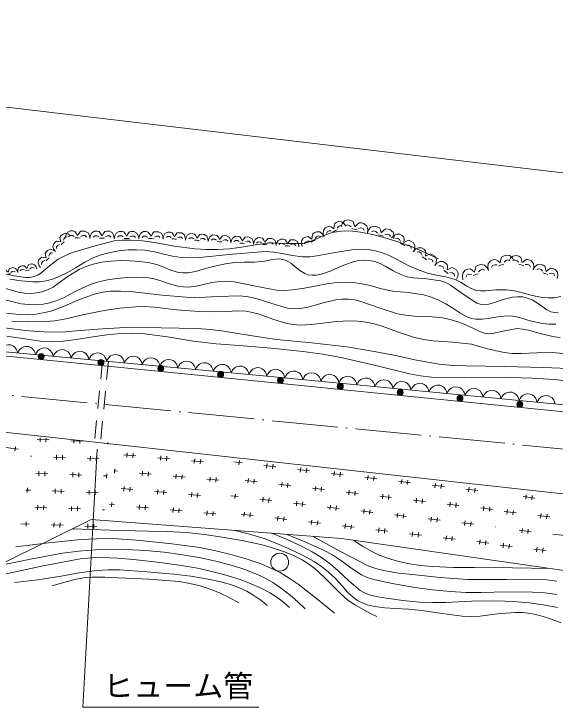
# Model space of a CAD drawing. Units: millimetres, scale not verified. Extents: x 68230 to 708230, y -1956 to 358044.
# Drawn here: x 430900 to 476072, y 245204 to 303053 of the extents above; entities that cross this region are included whole.
import ezdxf
from ezdxf.enums import TextEntityAlignment as Align

# ---------------------------------------------------------------- set-up
doc = ezdxf.new("R2010")
doc.units = ezdxf.units.MM
doc.header["$LTSCALE"] = 1000
doc.linetypes.add('USER1', pattern=[7.000001, 5.508197, -0.688525, 0.114754, -0.688525])
doc.linetypes.add('USER2', pattern=[2.5, 1.5, -1])
for name, color, linetype, lineweight in [('S-BGD', 1, 'Continuous', 13), ('S-BGD-HTXT', 6, 'Continuous', 13), ('S-BMK', 3, 'USER1', 13)]:
    doc.layers.add(name, color=color, linetype=linetype, lineweight=lineweight)
doc.styles.add('ＭＳ ゴシック', font='')
doc.styles.get('ＭＳ ゴシック').set_extended_font_data('MS Gothic')

# ---------------------------------------------------------------- blocks, each defined once
blk = doc.blocks.new('BUHIN26')
at = {"layer": 'S-BGD'}
for radius in [249, 220, 191, 161, 132, 97.5, 67.5, 38.8, 7.5]:
    blk.add_circle((25, 248), radius, dxfattribs=at)
blk = doc.blocks.new('BUHIN27')
at = {"layer": 'S-BGD'}
for radius in [249, 220, 191, 161, 132, 97.5, 67.5, 38.8, 7.5]:
    blk.add_circle((25, 248), radius, dxfattribs=at)
blk = doc.blocks.new('BUHIN52')
at = {"layer": 'S-BGD'}
blk.add_lwpolyline([(742, -68), (702, 107), (627, 260), (497, 437), (342, 541), (172, 613), (-58, 634), (-237, 595), (-409, 520), (-568, 371), (-667, 234), (-742, 68)], dxfattribs=at)
blk = doc.blocks.new('BUHIN53')
at = {"layer": 'S-BGD'}
blk.add_lwpolyline([(752, -73), (713, 105), (637, 261), (506, 441), (349, 547), (178, 620), (-55, 643), (-237, 604), (-412, 530), (-574, 378), (-675, 240), (-752, 73)], dxfattribs=at)
blk = doc.blocks.new('BUHIN169')
at = {"layer": 'S-BGD'}
for points in [[(-790, -155), (-797, 29), (-739, 233), (-579, 379), (-409, 412), (-269, 411), (-160, 313), (-35, 178), (29, 354), (96, 494), (219, 535), (377, 566), (599, 503), (728, 327), (790, 155)], [(-236, 77), (-367, 113), (-513, 84), (-595, -18)], [(158, 51), (50, 38), (-33, 22), (-163, -7)], [(555, 203), (450, 277), (308, 249), (193, 165)]]:
    blk.add_lwpolyline(points, dxfattribs=at)
blk = doc.blocks.new('BUHIN170')
at = {"layer": 'S-BGD'}
for points in [[(-618, -670), (-747, -507), (-830, -282), (-782, -41), (-649, 103), (-521, 195), (-355, 179), (-151, 139), (-210, 343), (-243, 516), (-158, 635), (-34, 769), (211, 860), (446, 785), (618, 670)], [(110, 153), (20, 69), (-45, -2), (-144, -115)], [(371, 557), (226, 554), (115, 434), (66, 280)], [(-267, -88), (-410, -142), (-525, -266), (-532, -415)]]:
    blk.add_lwpolyline(points, dxfattribs=at)
blk = doc.blocks.new('BUHIN171')
at = {"layer": 'S-BGD'}
for points in [[(-1022, 9), (-984, 238), (-859, 477), (-623, 618), (-404, 616), (-230, 579), (-119, 430), (2, 230), (126, 433), (245, 591), (409, 610), (613, 608), (873, 473), (988, 222), (1022, -9)], [(-275, 156), (-427, 234), (-616, 235), (-745, 129)], [(210, 24), (72, 35), (-35, 36), (-204, 32)], [(742, 111), (630, 230), (446, 231), (282, 156)]]:
    blk.add_lwpolyline(points, dxfattribs=at)
blk = doc.blocks.new('BUHIN172')
at = {"layer": 'S-BGD'}
for points in [[(-944, 57), (-899, 268), (-772, 483), (-547, 602), (-343, 590), (-185, 547), (-89, 404), (13, 213), (138, 395), (255, 534), (407, 544), (596, 533), (830, 395), (924, 157), (944, -57)], [(-246, 157), (-384, 237), (-559, 247), (-683, 155)], [(195, 12), (68, 29), (-31, 35), (-187, 40)], [(691, 67), (594, 182), (424, 192), (269, 131)]]:
    blk.add_lwpolyline(points, dxfattribs=at)
blk = doc.blocks.new('BUHIN173')
at = {"layer": 'S-BGD'}
for points in [[(-910, -429), (-975, -210), (-967, 56), (-817, 282), (-622, 374), (-452, 415), (-290, 331), (-97, 205), (-73, 438), (-35, 629), (102, 716), (284, 802), (572, 793), (782, 619), (910, 429)], [(-310, 21), (-479, 24), (-647, -55), (-716, -204)], [(176, 111), (49, 62), (-47, 17), (-195, -59)], [(610, 416), (461, 473), (297, 396), (184, 259)]]:
    blk.add_lwpolyline(points, dxfattribs=at)
blk = doc.blocks.new('BUHIN174')
at = {"layer": 'S-BGD'}
for points in [[(-1099, 258), (-1003, 496), (-810, 723), (-521, 818), (-285, 762), (-107, 680), (-24, 493), (58, 247), (241, 436), (408, 577), (589, 558), (808, 506), (1055, 298), (1119, -1), (1099, -258)], [(-258, 234), (-404, 355), (-607, 403), (-771, 320)], [(232, -25), (86, 20), (-29, 47), (-212, 84)], [(826, -60), (735, 94), (537, 141), (342, 100)]]:
    blk.add_lwpolyline(points, dxfattribs=at)
blk = doc.blocks.new('BUHIN175')
at = {"layer": 'S-BGD'}
for points in [[(-904, 572), (-744, 756), (-501, 900), (-213, 895), (-18, 772), (115, 643), (132, 449), (129, 203), (352, 316), (545, 390), (701, 317), (882, 202), (1038, -61), (1002, -349), (904, -572)], [(-158, 290), (-251, 444), (-418, 550), (-592, 526)], [(200, -95), (83, -8), (-12, 52), (-164, 142)], [(722, -311), (688, -144), (525, -41), (337, -17)]]:
    blk.add_lwpolyline(points, dxfattribs=at)
blk = doc.blocks.new('BUHIN176')
at = {"layer": 'S-BGD'}
for points in [[(-1065, -395), (-1116, -142), (-1081, 156), (-892, 396), (-663, 481), (-468, 511), (-294, 400), (-89, 240), (-40, 500), (21, 710), (184, 795), (397, 874), (719, 836), (939, 621), (1065, 395)], [(-347, 53), (-536, 74), (-733, 1), (-825, -161)], [(208, 108), (61, 65), (-51, 23), (-225, -47)], [(726, 409), (564, 488), (372, 417), (232, 274)]]:
    blk.add_lwpolyline(points, dxfattribs=at)
blk = doc.blocks.new('BUHIN177')
at = {"layer": 'S-BGD'}
for points in [[(-1007, 366), (-890, 580), (-683, 773), (-400, 830), (-183, 751), (-25, 653), (33, 467), (82, 227), (277, 384), (449, 498), (618, 460), (819, 386), (1029, 162), (1055, -127), (1007, -366)], [(-217, 250), (-341, 381), (-527, 448), (-691, 388)], [(216, -50), (83, 10), (-22, 48), (-191, 103)], [(773, -150), (704, 6), (523, 72), (334, 55)]]:
    blk.add_lwpolyline(points, dxfattribs=at)
blk = doc.blocks.new('BUHIN269')
at = {"layer": 'S-BGD'}
blk.add_circle((0, 0), 746, dxfattribs=at)

msp = doc.modelspace()

# ---------------------------------------------------------------- linework, layer by layer
at = {"layer": 'S-BGD'}
for p, q in [((416375, 276111), (452004, 272828)), ((452004, 272828), (479080, 270197)), ((437684, 267321), (423048, 268918)), ((433839, 267496), (432840, 267531)), ((433083, 267333), (433095, 267681)), ((433594, 267646), (433582, 267315)), ((436666, 267397), (435666, 267432)), ((435909, 267233), (435918, 267486)), ((436417, 267451), (436409, 267216)), ((476723, 263003), (437684, 267321)), ((438736, 267134), (438742, 267290)), ((431247, 266717), (430257, 266861)), ((431026, 266936), (430972, 266565)), ((432376, 266133), (432300, 266135)), ((434446, 265870), (434459, 266244)), ((434959, 266227), (434946, 265852)), ((437273, 265770), (437286, 266145)), ((437786, 266127), (437773, 265752)), ((441088, 266177), (440091, 266264)), ((440324, 266053), (440357, 266427)), ((440855, 266383), (440822, 266009)), ((443141, 265805), (443174, 266178)), ((443672, 266135), (443639, 265761)), ((435202, 266033), (434203, 266068)), ((438029, 265934), (437030, 265969)), ((443905, 265928), (442909, 266016)), ((446723, 265680), (445726, 265768)), ((445959, 265557), (445992, 265930)), ((446490, 265886), (446457, 265513)), ((449952, 265581), (449266, 265662)), ((449726, 265794), (449682, 265422)), ((439322, 265098), (439289, 264725)), ((452762, 265252), (451768, 265368)), ((451995, 265151), (452038, 265523)), ((452535, 265465), (452491, 265092)), ((455571, 264922), (454578, 265039)), ((454804, 264821), (454847, 265194)), ((455344, 265135), (455300, 264763)), ((433739, 264670), (432740, 264705)), ((432983, 264506), (432996, 264881)), ((433496, 264863), (433483, 264488)), ((436566, 264570), (435567, 264605)), ((435810, 264407), (435823, 264781)), ((436323, 264764), (436309, 264389)), ((438677, 264496), (438393, 264506)), ((438636, 264307), (438650, 264682)), ((439555, 264892), (439273, 264917)), ((442372, 264644), (441376, 264731)), ((441608, 264520), (441641, 264894)), ((442139, 264850), (442106, 264476)), ((445190, 264396), (444194, 264483)), ((444426, 264272), (444459, 264646)), ((444957, 264602), (444924, 264228)), ((447243, 264024), (447276, 264397)), ((458380, 264593), (457387, 264710)), ((457613, 264492), (457657, 264864)), ((458153, 264806), (458109, 264433)), ((461189, 264264), (460196, 264380)), ((460422, 264162), (460466, 264535)), ((460962, 264477), (460919, 264104)), ((448007, 264147), (447011, 264235)), ((447774, 264354), (447742, 263980)), ((451192, 264012), (450199, 264128)), ((450425, 263911), (450469, 264283)), ((450965, 264225), (450922, 263852)), ((454001, 263683), (453008, 263799)), ((453234, 263581), (453278, 263954)), ((453775, 263895), (453731, 263523)), ((463998, 263934), (463005, 264051)), ((463231, 263833), (463275, 264205)), ((463772, 264147), (463728, 263775)), ((466040, 263504), (466084, 263876)), ((466581, 263818), (466537, 263445)), ((432276, 263306), (431897, 263319)), ((432033, 263500), (432020, 263125)), ((435103, 263206), (434104, 263242)), ((434347, 263043), (434360, 263418)), ((434860, 263400), (434846, 263025)), ((437173, 262943), (437187, 263318)), ((437686, 263301), (437673, 262926)), ((440839, 263359), (439843, 263447)), ((440076, 263236), (440108, 263609)), ((440607, 263565), (440574, 263192)), ((442893, 262987), (442926, 263361)), ((443424, 263317), (443391, 262944)), ((456811, 263353), (455817, 263470)), ((456044, 263252), (456087, 263624)), ((456584, 263566), (456540, 263194)), ((458853, 262922), (458896, 263295)), ((459393, 263237), (459349, 262864)), ((466807, 263605), (465814, 263721)), ((469617, 263275), (468623, 263392)), ((468850, 263174), (468893, 263547)), ((469390, 263488), (469346, 263116)), ((437930, 263107), (436930, 263142)), ((443657, 263111), (442661, 263199)), ((446474, 262863), (445478, 262950)), ((445711, 262739), (445744, 263113)), ((446242, 263069), (446209, 262695)), ((449623, 262772), (449020, 262843)), ((449396, 262985), (449353, 262612)), ((451665, 262341), (451709, 262714)), ((452205, 262656), (452162, 262283)), ((459620, 263024), (458627, 263140)), ((462429, 262694), (461436, 262811)), ((461662, 262593), (461706, 262965)), ((462202, 262907), (462159, 262535)), ((464471, 262264), (464515, 262636)), ((474387, 262652), (473394, 262769)), ((473620, 262551), (473664, 262923)), ((474161, 262865), (474117, 262493)), ((439306, 262074), (438875, 262112)), ((439074, 262281), (439041, 261907)), ((441360, 261703), (441393, 262076)), ((452432, 262443), (451439, 262559)), ((455241, 262113), (454248, 262230)), ((454474, 262012), (454518, 262384)), ((455015, 262326), (454971, 261954)), ((465238, 262365), (464245, 262481)), ((465011, 262578), (464968, 262205)), ((468047, 262036), (467054, 262152)), ((467280, 261934), (467324, 262307)), ((467821, 262248), (467777, 261876)), ((433640, 261843), (432640, 261878)), ((432884, 261679), (432897, 262054)), ((433396, 262037), (433383, 261662)), ((436466, 261743), (435467, 261779)), ((435710, 261580), (435723, 261955)), ((436223, 261937), (436210, 261562)), ((438471, 261673), (438294, 261679)), ((442124, 261826), (441128, 261914)), ((441891, 262032), (441858, 261659)), ((444942, 261578), (443945, 261666)), ((444178, 261455), (444211, 261828)), ((444709, 261784), (444676, 261411)), ((446995, 261206), (447028, 261580)), ((447526, 261536), (447493, 261163)), ((458051, 261784), (457057, 261900)), ((457283, 261683), (457327, 262055)), ((457824, 261997), (457780, 261624)), ((460860, 261455), (459866, 261571)), ((460093, 261353), (460136, 261726)), ((460633, 261667), (460589, 261295)), ((470857, 261706), (469863, 261823)), ((470089, 261605), (470133, 261977)), ((470630, 261919), (470586, 261547)), ((472818, 261412), (471825, 261529)), ((472051, 261311), (472095, 261684)), ((472591, 261625), (472548, 261253)), ((447759, 261330), (446763, 261418)), ((450863, 261203), (449870, 261319)), ((450096, 261101), (450140, 261474)), ((450636, 261416), (450592, 261043)), ((453672, 260873), (452679, 260990)), ((452905, 260772), (452949, 261144)), ((453445, 261086), (453402, 260714)), ((463669, 261125), (462676, 261242)), ((462902, 261024), (462946, 261396)), ((463442, 261338), (463398, 260966)), ((466478, 260796), (465485, 260912)), ((465711, 260694), (465755, 261067)), ((466251, 261009), (466208, 260636)), ((475627, 261083), (474634, 261199)), ((474860, 260981), (474904, 261354)), ((475400, 261295), (475357, 260923)), ((430059, 257243), (437356, 260870)), ((432177, 260479), (431495, 260503)), ((431933, 260673), (431920, 260298)), ((435003, 260380), (434004, 260415)), ((434247, 260216), (434260, 260591)), ((434760, 260573), (434747, 260199)), ((437074, 260117), (437087, 260492)), ((437356, 260870), (458237, 259272)), ((437587, 260474), (437574, 260099)), ((456481, 260544), (455488, 260660)), ((455714, 260443), (455758, 260815)), ((456254, 260757), (456211, 260384)), ((459290, 260215), (458297, 260331)), ((458523, 260113), (458567, 260486)), ((459064, 260427), (459020, 260055)), ((469287, 260466), (468294, 260583)), ((468520, 260365), (468564, 260737)), ((469060, 260679), (469017, 260307)), ((437830, 260280), (436831, 260315)), ((462100, 259885), (461106, 260002)), ((461333, 259784), (461376, 260156)), ((461873, 260098), (461829, 259726)), ((464142, 259454), (464185, 259827)), ((464682, 259769), (464638, 259396)), ((471130, 260250), (471103, 260253)), ((474058, 259843), (473064, 259960)), ((473291, 259742), (473334, 260114)), ((473831, 260056), (473787, 259683)), ((458237, 259272), (479462, 256224)), ((464909, 259556), (463916, 259672)), ((467718, 259226), (466725, 259343)), ((466951, 259125), (466995, 259498)), ((467491, 259439), (467448, 259067)), ((469760, 258796), (469804, 259168)), ((476867, 259513), (475874, 259630)), ((470527, 258897), (469534, 259013)), ((470300, 259110), (470257, 258737)), ((472488, 258603), (471495, 258720)), ((471721, 258502), (471765, 258875)), ((472261, 258816), (472218, 258444)), ((475297, 258273), (474304, 258390)), ((474530, 258172), (474574, 258545)), ((475071, 258486), (475027, 258114))]:
    msp.add_line(p, q, dxfattribs=at)
at = {"layer": 'S-BGD', "linetype": 'USER2'}
for p, q in [((438289, 274092), (437638, 267326)), ((438787, 274046), (438135, 267271))]:
    msp.add_line(p, q, dxfattribs=at)
at = {"layer": 'S-BGD'}
for points in [[(299816, 292490), (314072, 290228), (349063, 283788), (362582, 281576), (371923, 280249), (376396, 279659), (379690, 279314), (405378, 276968), (444020, 273133), (495146, 268021), (550705, 262299), (560309, 261435), (573238, 261008), (581741, 261577), (588057, 261733)], [(430028, 281400), (430935, 281202), (431863, 281062), (432229, 281065), (432586, 281128), (432893, 281253), (433188, 281440), (433876, 282029), (434608, 282576), (435150, 282871), (435716, 283111), (437498, 283647), (439284, 284121), (439965, 284181), (440664, 284181), (441638, 284103), (442623, 283963), (444319, 283677), (446004, 283453), (446938, 283392), (447886, 283390), (448885, 283452), (449888, 283575), (451070, 283787), (452266, 283941), (453656, 283887), (455024, 283894), (455497, 284015), (455970, 284198), (456705, 284529), (457463, 284805), (457986, 284904), (458519, 284944), (459171, 284925), (459838, 284844), (460860, 284632), (461864, 284363), (463047, 284003), (464193, 283591), (465266, 283126), (466324, 282611)], [(430551, 280903), (431502, 280771), (432476, 280698), (433037, 280706), (433598, 280774), (434119, 280905), (434634, 281097), (435373, 281467), (436089, 281893), (436816, 282329), (437581, 282716), (438199, 282949), (438837, 283125), (439628, 283272), (440428, 283359), (441131, 283374), (441841, 283329), (442631, 283200), (443418, 283009), (444135, 282843), (444871, 282735), (445628, 282706), (446389, 282737), (449139, 283004), (451911, 283212), (452597, 283161), (453280, 283050), (454129, 282888), (454988, 282784), (455591, 282788), (456195, 282853), (457727, 283154), (459264, 283393), (459886, 283418), (460508, 283381), (461053, 283291), (461590, 283141), (462269, 282861), (462937, 282521), (463817, 282064), (464722, 281662), (465419, 281423), (466145, 281238), (466938, 281098), (467719, 280898), (468222, 280651), (468713, 280343), (469059, 280147), (469429, 280008), (469828, 279946), (470253, 279943), (471129, 280018), (472011, 280032), (472679, 279929), (473348, 279764), (474166, 279551), (475001, 279395), (475509, 279351), (476022, 279366), (476536, 279462)], [(429064, 280461), (431254, 279817), (431778, 279737), (432304, 279718), (432780, 279762), (433251, 279867), (433716, 280034), (434167, 280260), (435250, 281029), (436369, 281750), (436932, 281984), (437527, 282167), (438252, 282326), (438984, 282425), (439792, 282467), (440603, 282448), (441425, 282391), (442236, 282275), (442809, 282137), (443372, 281940), (444009, 281677), (444649, 281480), (445032, 281434), (445423, 281448), (446055, 281564), (446688, 281741), (447632, 282006), (448570, 282207), (449352, 282293), (450144, 282320), (450975, 282342), (451829, 282426), (452445, 282544), (453051, 282599), (453334, 282567), (453613, 282476), (454001, 282244), (454374, 281949), (454763, 281638), (455178, 281383), (455469, 281282), (455777, 281241), (456167, 281260), (456573, 281344), (457285, 281587), (457952, 281878), (458570, 282152), (459203, 282367), (459664, 282462), (460140, 282497), (460585, 282469), (461031, 282380), (461473, 282222), (461890, 282009), (462563, 281607), (463255, 281264), (463725, 281121), (464214, 281035), (465364, 280933), (466500, 280771), (466936, 280626), (467344, 280426), (468402, 279658), (469530, 278917), (469827, 278826), (470134, 278797), (470527, 278841), (470936, 278949), (471723, 279218), (472503, 279421), (472928, 279454), (473373, 279428), (473765, 279339), (474155, 279186), (474610, 278921), (475041, 278599), (475370, 278369), (475714, 278200), (476009, 278129), (476321, 278116)], [(429832, 279266), (431517, 278853), (432132, 278788), (432761, 278783), (433340, 278835), (433911, 278947), (434482, 279127), (435031, 279363), (436138, 279938), (437272, 280457), (437976, 280680), (438706, 280848), (439526, 280979), (440361, 281051), (441243, 281073), (442123, 281035), (442601, 280952), (443072, 280809), (443804, 280542), (444563, 280331), (445037, 280262), (445510, 280254), (446118, 280331), (446735, 280471), (447413, 280632), (448098, 280732), (448696, 280744), (449301, 280695), (451054, 280318), (452810, 280003), (453499, 279980), (454188, 280016), (455168, 280159), (456147, 280363), (457009, 280533), (457879, 280644), (458559, 280668), (459250, 280632), (459945, 280534), (460635, 280375), (461569, 280122), (462524, 279926), (463804, 279793), (465077, 279599), (465681, 279429), (466274, 279199), (466906, 278886), (467528, 278509), (468132, 278101), (468763, 277748), (469104, 277631), (469461, 277573), (469972, 277579), (470497, 277647), (471275, 277783), (472051, 277858), (472522, 277829), (472990, 277739), (473992, 277452), (475005, 277225), (475560, 277169), (476131, 277174)], [(430286, 278083), (431349, 277971), (432042, 277951), (432729, 277992), (433356, 278095), (433979, 278258), (435042, 278647), (436102, 279100), (436903, 279423), (437716, 279686), (438335, 279823), (438977, 279902), (439789, 279925), (440613, 279887), (443269, 279589), (445934, 279350), (447867, 279466), (449799, 279520), (450465, 279447), (451123, 279314), (452431, 278873), (453750, 278494), (454250, 278449), (454760, 278464), (455358, 278557), (455944, 278708), (456837, 278976), (457765, 279190), (458292, 279249), (458816, 279246), (459342, 279180), (459861, 279054), (461385, 278513), (462917, 278032), (463619, 277902), (464342, 277830), (465513, 277787), (466673, 277683), (467316, 277556), (467957, 277367), (468613, 277109), (469254, 276792), (469698, 276569), (470156, 276406), (470485, 276361), (470832, 276377), (471861, 276612), (472900, 276786), (473373, 276752), (473853, 276656), (474937, 276345), (476025, 276095), (476485, 276057)], [(430718, 277414), (432139, 277368), (433569, 277382), (434332, 277452), (435097, 277584), (436758, 277976), (438443, 278312), (439739, 278494), (441041, 278617), (441837, 278631), (442643, 278586), (444500, 278367), (446359, 278209), (447536, 278185), (448720, 278221), (449504, 278259), (450279, 278237), (450824, 278146), (451370, 277994), (452516, 277575), (453674, 277217), (454231, 277123), (454796, 277090), (455739, 277138), (456688, 277248), (457786, 277371), (458903, 277435), (459604, 277417), (460298, 277338), (460979, 277193), (461645, 276989), (462986, 276486), (464347, 276042), (465116, 275873), (465898, 275763), (467499, 275657), (469079, 275490), (470434, 275115), (471815, 274794), (472520, 274724), (473237, 274714), (474545, 274779), (475853, 274784), (476707, 274705)], [(427403, 277195), (431873, 276643), (432905, 276536), (433939, 276489), (435186, 276524), (436444, 276620), (438318, 276777), (440189, 276874), (443195, 276867), (446204, 276801), (447308, 276717), (448406, 276574), (450614, 276204), (452830, 275894), (455763, 275606), (458688, 275259), (460650, 274939), (462604, 274560), (464493, 274166), (466387, 273834), (467518, 273722), (468667, 273670), (471881, 273634), (475094, 273538), (477859, 273439)], [(478162, 272307), (475977, 272530), (474167, 272644), (472343, 272698), (469055, 272684), (465754, 272731), (464826, 272838), (463904, 273005), (461117, 273710), (458324, 274355), (456686, 274651), (455025, 274889), (452369, 275160), (449698, 275372), (447778, 275530), (445852, 275749), (443733, 276090), (441606, 276372), (440723, 276407), (439838, 276381), (438663, 276268), (437479, 276092), (436140, 275867), (434794, 275702), (434061, 275679), (433316, 275717), (430327, 276165)], [(435778, 260086), (438933, 259962), (442092, 259899), (443700, 259871), (445311, 259782), (446797, 259617), (448280, 259392), (449951, 259095), (451616, 258739), (452562, 258482), (453499, 258164), (454239, 257855), (454953, 257491), (455520, 257137), (456051, 256735), (456857, 255992), (457626, 255202), (458186, 254647), (458784, 254140), (459423, 253703), (460107, 253310), (460652, 253028), (461203, 252754)], [(449332, 259953), (450571, 259638), (451788, 259265), (452840, 258869), (453881, 258413), (454932, 257914), (455954, 257362), (456565, 256951), (457139, 256493), (457733, 255929), (458290, 255317), (458745, 254802), (459234, 254340), (459588, 254094), (459976, 253898), (460489, 253721), (461025, 253599), (461868, 253490), (462705, 253443), (463825, 253392), (464956, 253281), (466630, 253011), (468319, 252800), (469059, 252772), (469804, 252804), (471258, 252985), (472724, 253106), (473382, 253089), (474044, 253010), (474785, 252853), (475526, 252634), (476582, 252236)], [(431053, 258582), (433780, 258912), (436518, 259182), (437805, 259255), (439101, 259268), (440416, 259202), (441730, 259076), (444087, 258831), (446431, 258527), (447769, 258252), (449108, 257916), (450287, 257576), (451456, 257176), (452298, 256830), (453121, 256426), (453884, 255977), (454626, 255470), (456151, 254278), (457653, 253051)], [(452423, 259717), (453697, 259195), (454962, 258612), (455784, 258174), (456582, 257681), (457294, 257161), (457971, 256591), (458865, 255747), (459798, 254948), (460162, 254738), (460563, 254577), (461263, 254403), (461985, 254286), (463363, 254097), (464740, 253969), (465831, 253928), (466940, 253948), (469093, 254035), (471247, 254062), (472572, 254008), (473897, 253894), (475077, 253732), (476258, 253509)], [(453713, 259618), (455263, 258979), (456801, 258279), (457495, 257901), (458168, 257465), (459026, 256829), (459916, 256245), (460396, 256018), (460911, 255842), (462639, 255491), (464376, 255199), (465846, 254994), (467336, 254847), (468611, 254779), (469887, 254771), (472032, 254822), (474189, 254811), (475205, 254743), (476215, 254615)], [(455827, 259457), (458163, 258179), (460521, 256959), (461197, 256735), (461892, 256569), (463021, 256390), (464166, 256269), (466465, 256027), (468749, 255846), (472044, 255864), (475350, 255821), (476213, 255727)], [(459286, 259122), (459983, 258641), (460710, 258213), (461384, 257893), (462085, 257627), (462913, 257383), (463767, 257194), (464807, 257032), (465852, 256931), (467600, 256857), (469351, 256843), (472511, 256816), (475667, 256769)], [(429669, 257014), (432297, 257560), (434948, 258050), (436316, 258222), (437700, 258334), (438998, 258380), (440306, 258365), (441874, 258280), (443451, 258134), (444973, 257924), (446495, 257652), (447862, 257351), (449232, 256987), (450179, 256683), (451102, 256325), (451820, 255986), (452508, 255595), (453245, 255096), (453950, 254545), (454593, 253988), (455221, 253405)], [(427414, 255917), (428839, 256091), (430256, 256325), (433338, 256982), (436429, 257578), (437340, 257661), (438256, 257684), (439566, 257636), (440878, 257527), (442890, 257307), (444895, 257027), (446213, 256798), (447529, 256507), (448696, 256194), (449856, 255820), (450766, 255473), (451652, 255070), (452318, 254707), (452957, 254289), (453436, 253923), (453903, 253524)], [(430962, 255596), (432912, 255839), (434858, 256143), (436338, 256400), (437829, 256598), (438781, 256654), (439746, 256649), (441993, 256504), (444241, 256298), (445678, 256127), (447115, 255895), (448055, 255695), (448988, 255434), (449674, 255185), (450331, 254883), (450934, 254533), (451507, 254131), (451779, 253916), (452045, 253692)], [(434098, 255313), (435035, 255616), (435990, 255861), (436702, 255983), (437422, 256044), (438499, 256050), (439595, 255995), (442154, 255870), (444689, 255686), (445576, 255530), (446451, 255315), (447270, 255052), (448066, 254735), (448882, 254344), (449686, 253905)]]:
    msp.add_lwpolyline(points, dxfattribs=at)
at = {"layer": 'S-BGD-HTXT'}
for p, q in [((364511, 303053), (555856, 280427)), ((437861, 266716), (436649, 245204)), ((436649, 245204), (451343, 245204))]:
    msp.add_line(p, q, dxfattribs=at)
at = {"layer": 'S-BMK'}
msp.add_line((417613, 272485), (487590, 265696), dxfattribs=at)

# ---------------------------------------------------------------- block references
for name, p in [('BUHIN174', (459310, 285048)), ('BUHIN173', (457694, 284917)), ('BUHIN174', (461508, 284532)), ('BUHIN170', (434983, 283887)), ('BUHIN171', (436216, 284319)), ('BUHIN171', (438260, 284302)), ('BUHIN171', (440303, 284285)), ('BUHIN171', (442347, 284268)), ('BUHIN172', (444284, 284235)), ('BUHIN172', (446173, 284121)), ('BUHIN173', (455873, 284059)), ('BUHIN175', (463328, 283780)), ('BUHIN172', (448062, 284006)), ('BUHIN172', (449951, 283892)), ('BUHIN172', (451840, 283777)), ('BUHIN172', (453729, 283663)), ('BUHIN175', (465137, 282635)), ('BUHIN170', (433746, 282548)), ('BUHIN176', (471573, 282047)), ('BUHIN177', (473232, 282074)), ('BUHIN175', (466945, 281490)), ('BUHIN169', (430449, 281311)), ('BUHIN169', (432029, 281620)), ('BUHIN176', (469444, 281257)), ('BUHIN177', (475247, 281341)), ('BUHIN52', (430478, 274811)), ('BUHIN52', (431963, 274675)), ('BUHIN52', (433447, 274538)), ('BUHIN52', (434932, 274401)), ('BUHIN52', (436416, 274264)), ('BUHIN26', (433150, 274212)), ('BUHIN52', (437901, 274128)), ('BUHIN26', (438144, 273717)), ('BUHIN52', (439386, 273991)), ('BUHIN52', (440870, 273854)), ('BUHIN52', (442355, 273717)), ('BUHIN52', (443839, 273581)), ('BUHIN26', (443138, 273221)), ('BUHIN52', (445324, 273444)), ('BUHIN52', (446808, 273307)), ('BUHIN52', (448293, 273170)), ('BUHIN52', (449778, 273034)), ('BUHIN27', (448132, 272722)), ('BUHIN52', (451262, 272897)), ('BUHIN53', (452757, 272755)), ('BUHIN53', (454261, 272609)), ('BUHIN53', (455765, 272463)), ('BUHIN27', (453126, 272223)), ('BUHIN53', (457269, 272317)), ('BUHIN53', (458773, 272171)), ('BUHIN53', (460277, 272024)), ('BUHIN53', (461782, 271878)), ('BUHIN27', (458119, 271723)), ('BUHIN53', (463286, 271732)), ('BUHIN53', (464790, 271586)), ('BUHIN53', (466294, 271439)), ('BUHIN53', (467798, 271293)), ('BUHIN27', (463113, 271224)), ('BUHIN53', (469303, 271147)), ('BUHIN53', (470807, 271001)), ('BUHIN53', (472311, 270855)), ('BUHIN53', (473815, 270708)), ('BUHIN27', (468107, 270725)), ('BUHIN53', (475319, 270562)), ('BUHIN27', (473100, 270225)), ('BUHIN269', (453087, 257295))]:
    msp.add_blockref(name, p)

# ---------------------------------------------------------------- texts
at = {"layer": 'S-BGD-HTXT', "style": 'ＭＳ ゴシック'}
msp.add_text('ヒューム管', height=1833, dxfattribs=at).set_placement((438366, 245509), align=Align.BOTTOM_LEFT)

doc.saveas('drawing.dxf')
